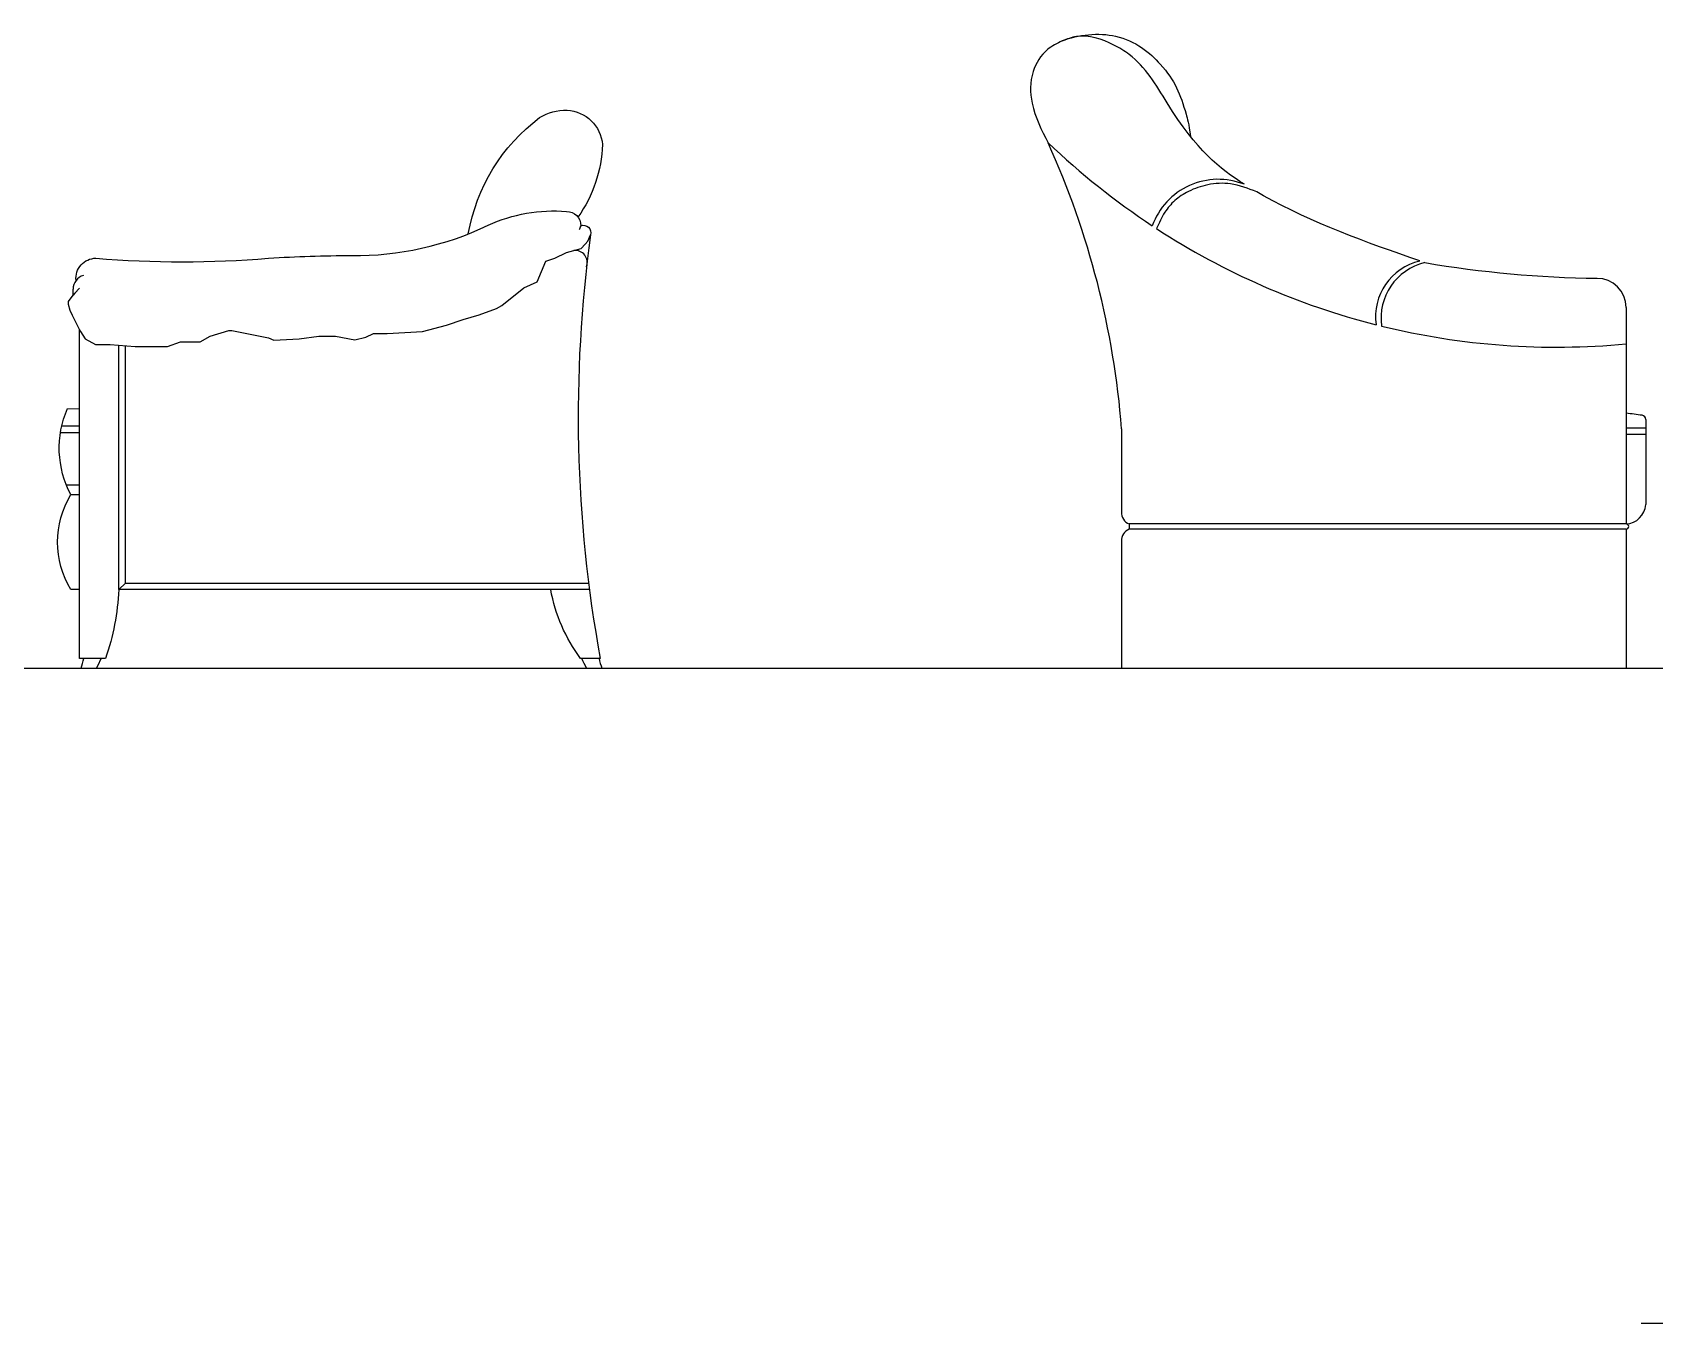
# Model space of a CAD drawing. Header units: inches. Extents: x 11 to 53.5, y 7.4 to 32.2.
# Drawn here: x 41.159 to 43.636, y 23.025 to 24.995 of the extents above; entities that cross this region are included whole.
import ezdxf

# ---------------------------------------------------------------- set-up
doc = ezdxf.new("R2010")
doc.units = ezdxf.units.IN
doc.header["$MEASUREMENT"] = 0
doc.layers.add('02', color=2, linetype='Continuous')
doc.layers.add('1', color=1, linetype='Continuous')

msp = doc.modelspace()

# ---------------------------------------------------------------- linework, layer by layer
at = {"layer": '02'}
for p, q in [((41.957, 24.6506), (41.957, 24.6506)), ((41.8759, 24.5786), (41.8759, 24.5786)), ((43.5923, 24.5756), (43.5923, 24.2451)), ((41.2913, 24.1448), (41.2913, 24.518)), ((41.3013, 24.1548), (41.3013, 24.5172)), ((41.2043, 24.3948), (41.2313, 24.3948)), ((43.6223, 24.3914), (43.5923, 24.3914)), ((43.6223, 24.4046), (43.6223, 24.2747)), ((41.2023, 24.3848), (41.2313, 24.3848)), ((42.8223, 24.2635), (42.8223, 24.3903)), ((43.6223, 24.3814), (43.5923, 24.3814)), ((41.2111, 24.3048), (41.2313, 24.3048)), ((41.2181, 24.2898), (41.2313, 24.2898)), ((43.5923, 24.2451), (42.8339, 24.2451)), ((42.8339, 24.2451), (42.8339, 24.2371)), ((42.8223, 24.0251), (42.8223, 24.2187)), ((43.5923, 24.2371), (42.8339, 24.2371)), ((43.5923, 24.2371), (43.5923, 24.0251)), ((41.3013, 24.1548), (41.2913, 24.1448)), ((41.3013, 24.1548), (42.0085, 24.1548))]:
    msp.add_line(p, q, dxfattribs=at)
for points in [[(41.8249, 24.6878, -0.191032), (41.9337, 24.8652, -0.14687), (41.9757, 24.8766, -0.374276), (42.0297, 24.8241, -0.146281), (41.9923, 24.7135, -0.146281)], [(41.2261, 24.6166, -0.444081), (41.2563, 24.6507, 0.042169), (41.5201, 24.6507, -0.016369), (41.6467, 24.6548, 0.11532), (41.855, 24.701, -0.12842), (41.975, 24.7221, -0.414214), (41.9967, 24.7003, -0.620033), (42.0116, 24.6865, 0.079849), (42.0263, 24.0398)], [(41.2313, 24.5419), (41.2207, 24.5631), (41.2169, 24.5707), (41.2146, 24.5799), (41.2146, 24.5845), (41.2215, 24.5944), (41.2215, 24.6036, -0.162387)], [(41.2313, 24.1448), (41.2181, 24.1448, -0.279711), (41.2181, 24.2898, -0.229543), (41.2131, 24.4212), (41.2313, 24.4206)], [(42.0098, 24.1448), (41.2913, 24.1448, -0.068283), (41.2712, 24.0398)], [(42.0263, 24.0398), (41.9962, 24.0398, -0.113802), (41.9507, 24.1448)], [(41.2337, 24.0248, 0.026625), (41.2381, 24.0398)], [(41.2643, 24.0398, -0.021003), (41.2571, 24.0248)], [(42.0055, 24.0248, -0.017419), (41.9982, 24.0398)], [(42.0244, 24.0398, 0.026598), (42.0288, 24.0248)]]:
    msp.add_lwpolyline(points, format="xyb", dxfattribs=at)
for points in [[(41.2313, 24.5419), (41.2329, 24.5387), (41.2399, 24.5274), (41.2555, 24.519), (41.2781, 24.519), (41.3163, 24.5161), (41.3659, 24.5161), (41.3857, 24.5232), (41.4154, 24.5232), (41.4309, 24.5317), (41.4592, 24.5402), (41.4637, 24.5403), (41.52, 24.5291), (41.5278, 24.5257), (41.5668, 24.5274), (41.5965, 24.5317), (41.622, 24.5317), (41.6517, 24.526), (41.6686, 24.5303), (41.68, 24.5359), (41.7012, 24.5359), (41.755, 24.5387), (41.7917, 24.5486), (41.8172, 24.5571), (41.8413, 24.5642), (41.868, 24.5741), (41.8759, 24.5786), (41.9097, 24.6056), (41.9299, 24.6146), (41.9434, 24.6461), (41.957, 24.6506), (41.975, 24.6596), (41.997, 24.6654), (42.0035, 24.6719), (42.0075, 24.6768), (42.0116, 24.6865)], [(41.2311, 24.6051), (41.2242, 24.5974), (41.2215, 24.5944)], [(41.2712, 24.0398), (41.2313, 24.0398), (41.2313, 24.5419)], [(43.7487, 23.0247), (43.6155, 23.0246)]]:
    msp.add_lwpolyline(points, dxfattribs=at)
for centre, radius, start, end in [((41.5208, 24.2885), 1.3054, 4.4722, 24.347), ((43.5213, 25.6823), 1.179, 226.5283, 236.4129), ((42.9699, 24.6639), 0.1072, 68.3002, 160.2187), ((41.9819, 24.703), 0.0151, 324.7978, 349.7495), ((43.4855, 25.6333), 1.1184, 236.9555, 255.7733), ((41.9881, 24.6442), 0.0184, 339.0367, 96.4998), ((43.2974, 24.5612), 0.0875, 103.1587, 187.9062), ((43.3054, 24.5592), 0.0872, 103.6224, 187.9359), ((43.5719, 26.3418), 1.722, 260.4039, 269.2027), ((41.2432, 24.6032), 0.0218, 105.1985, 178.9871), ((43.5479, 24.5756), 0.0443, 0, 90), ((43.4855, 25.6333), 1.1184, 256.2121, 275.4762), ((43.3223, 22.306), 2.1254, 82.0353, 82.7021), ((43.6159, 24.4046), 0.00637, 0, 82.0353), ((43.5905, 24.2768), 0.0318, 273.0761, 356.1516), ((42.8398, 24.2617), 0.0177, 174.325, 250.4528), ((43.5923, 24.2411), 0.004, 270, 90), ((42.8398, 24.2204), 0.0177, 109.5472, 185.675)]:
    msp.add_arc(centre, radius, start, end, dxfattribs=at)
for points, knots in [([(42.7316, 24.9824), (42.7557, 24.9923), (42.8245, 24.9988), (42.8983, 24.9365), (42.9135, 24.8963), (42.9247, 24.8564), (42.9274, 24.8365)], [667.75628, 667.75628, 667.75628, 667.75628, 726.775408, 796.605268, 898.454968, 920.945725, 920.945725, 920.945725, 920.945725]), ([(42.8917, 24.8878), (42.875, 24.9153), (42.8533, 24.951), (42.8019, 24.9818), (42.7643, 24.9948), (42.7387, 24.9851), (42.7316, 24.9824)], [0, 0, 0, 0, 93.741839, 121.583538, 180.03965, 202.46661, 202.46661, 202.46661, 202.46661]), ([(42.7316, 24.9824), (42.7237, 24.9785), (42.7036, 24.9687), (42.6821, 24.9338), (42.6825, 24.8804), (42.7, 24.8463), (42.7101, 24.8267)], [0, 0, 0, 0, 26.268484, 66.404836, 114.531656, 179.965034, 179.965034, 179.965034, 179.965034]), ([(43.0285, 24.752), (43.0154, 24.7571), (42.9913, 24.7666), (42.9545, 24.7644), (42.9255, 24.7545), (42.903, 24.7398), (42.8863, 24.7201), (42.8794, 24.7044), (42.8757, 24.6958)], [0, 0, 0, 0, 41.763875, 76.66308, 107.853082, 132.968813, 156.416854, 184.256134, 184.256134, 184.256134, 184.256134]), ([(43.2775, 24.6465), (43.1952, 24.6751), (43.1094, 24.7055), (43.0319, 24.75), (43.0285, 24.752)], [7.719025, 7.719025, 7.719025, 7.719025, 266.379703, 278.36704, 278.36704, 278.36704, 278.36704])]:
    msp.add_open_spline(points, degree=3, knots=knots, dxfattribs=at)
msp.add_open_spline([(43.0096, 24.7635), (42.9721, 24.7872), (42.9369, 24.815), (42.8917, 24.8878)], degree=3, dxfattribs=at)
at = {"layer": '1'}
msp.add_line((32.8586, 24.0248), (53.1849, 24.0248), dxfattribs=at)

doc.saveas('drawing.dxf')
